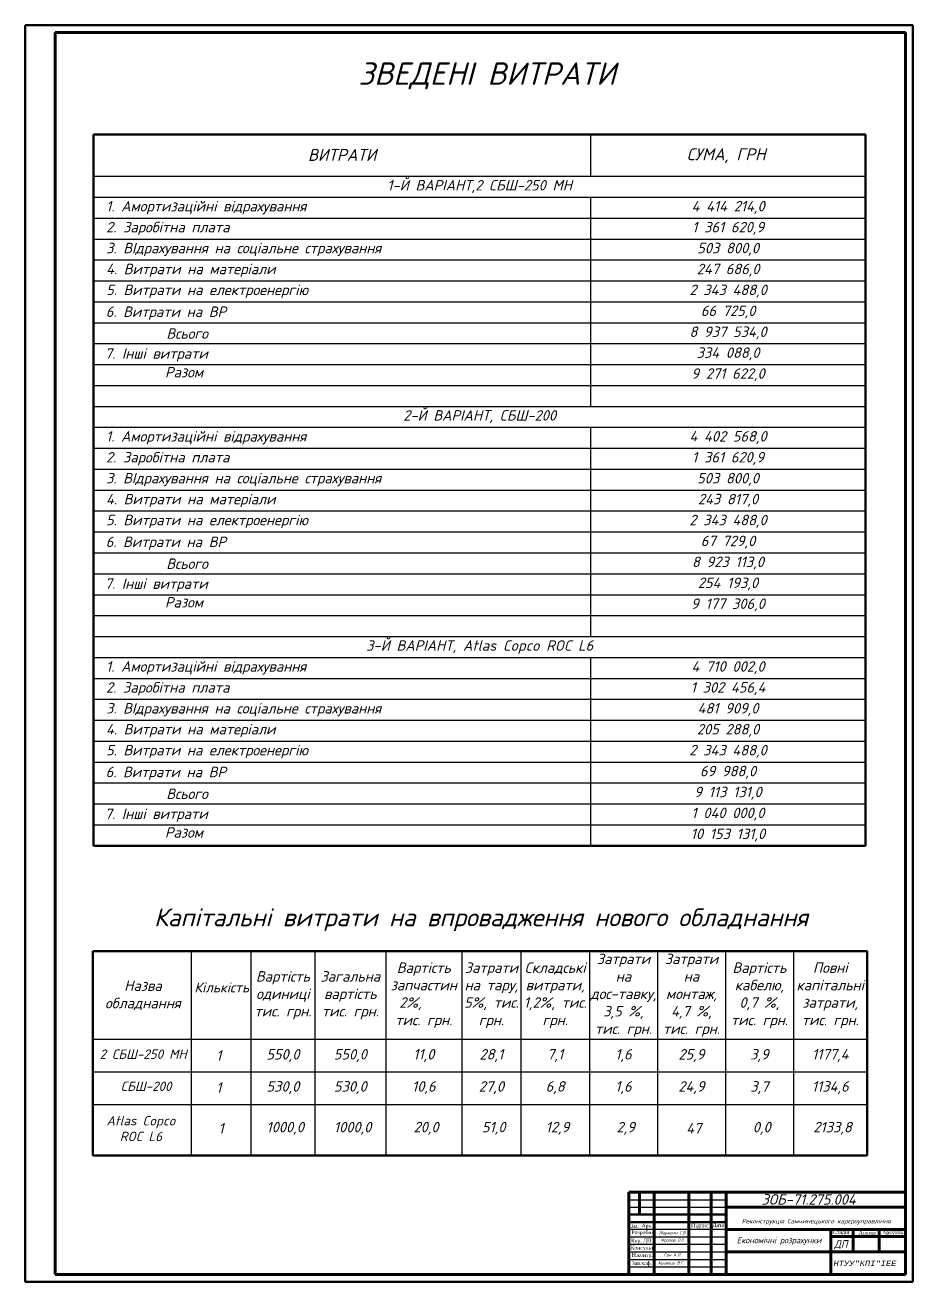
# Model space of a CAD drawing. Header units: millimetres. Extents: x 1555 to 5750, y -1109 to 1444.
# Drawn here: x 4121 to 4715, y -118 to 723 of the extents above; entities that cross this region are included whole.
import ezdxf

# ---------------------------------------------------------------- set-up
doc = ezdxf.new("R2010")
doc.units = ezdxf.units.MM

msp = doc.modelspace()

# ---------------------------------------------------------------- linework, layer by layer
at = {"color": 0}
for p, q in [((4120.9477, 723.0007), (4120.9477, -117.9993)), ((4714.9477, 723.0007), (4120.9477, 723.0007)), ((4714.9477, -117.9993), (4714.9477, 723.0007)), ((4120.9477, -117.9993), (4714.9477, -117.9993))]:
    msp.add_line(p, q, dxfattribs=at)
at = {"color": 1, "lineweight": 50}
for p, q in [((4120.9477, 723.0007), (4714.9477, 723.0007)), ((4120.9477, -117.9993), (4120.9477, 723.0007)), ((4714.9477, 723.0007), (4714.9477, -117.9993)), ((4714.9477, -117.9993), (4120.9477, -117.9993))]:
    msp.add_line(p, q, dxfattribs=at)
at = {"lineweight": 80}
for p, q in [((4140.9477, -112.9993), (4140.9477, 718.0007)), ((4140.9477, 718.0007), (4709.9477, 718.0007)), ((4709.9477, 718.0007), (4709.9477, -112.9993)), ((4524.9477, -57.9993), (4524.9477, -112.9993)), ((4709.9477, -57.9993), (4524.9477, -57.9993)), ((4531.9477, -72.9993), (4531.9477, -57.9993)), ((4541.9477, -57.9993), (4541.9477, -112.9993)), ((4564.9477, -57.9993), (4564.9477, -112.9993)), ((4579.9477, -57.9993), (4579.9477, -112.9993)), ((4589.9477, -57.9993), (4589.9477, -112.9993)), ((4589.4743, -68.0591), (4709.4743, -68.0591)), ((4589.9477, -82.9993), (4709.9477, -82.9993)), ((4660.0904, -82.7143), (4660.0904, -112.7143)), ((4675.0904, -82.7143), (4675.0904, -97.7143)), ((4692.4477, -82.9993), (4692.4477, -97.9993)), ((4710.0904, -87.7143), (4660.0904, -87.7143)), ((4589.9477, -97.9993), (4709.9477, -97.9993)), ((4709.9477, -112.9993), (4140.9477, -112.9993))]:
    msp.add_line(p, q, dxfattribs=at)
at = {"lineweight": 50}
for p, q in [((4166.7581, 649.8659), (4166.7581, 173.8659)), ((4166.7581, 649.8659), (4683.3322, 649.8659)), ((4683.2634, 173.8659), (4683.3322, 649.8659)), ((4166.7581, 173.8659), (4683.2715, 173.8659)), ((4524.9477, -72.9993), (4589.9477, -72.9993)), ((4589.9477, -77.9993), (4524.9477, -77.9993))]:
    msp.add_line(p, q, dxfattribs=at)
at = {"lineweight": 25}
for p, q in [((4499.3496, 649.8659), (4499.3496, 621.8659)), ((4499.3496, 649.8659), (4499.3496, 621.8659)), ((4166.7581, 621.8659), (4499.3496, 621.8659)), ((4166.8188, 621.8659), (4683.3322, 621.8659)), ((4499.3496, 621.8659), (4683.3322, 621.8659)), ((4166.8188, 607.8659), (4683.3322, 607.8659)), ((4499.3496, 607.8659), (4683.3322, 607.8659)), ((4499.3496, 607.8659), (4499.3496, 467.8659)), ((4499.3496, 607.8659), (4499.3496, 467.8659)), ((4166.8188, 593.8659), (4683.3322, 593.8659)), ((4166.8188, 579.8659), (4683.3322, 579.8659)), ((4498.5713, 579.8659), (4683.3322, 579.8659)), ((4166.8188, 565.8659), (4683.3322, 565.8659)), ((4499.3496, 565.8659), (4683.3322, 565.8659)), ((4166.7581, 551.8659), (4683.2715, 551.8659)), ((4499.3496, 551.8659), (4683.3322, 551.8659)), ((4166.7581, 537.8659), (4683.2715, 537.8659)), ((4499.3496, 537.8659), (4683.3322, 537.8659)), ((4166.7581, 523.8659), (4683.2715, 523.8659)), ((4499.3496, 523.8659), (4683.3322, 523.8659)), ((4166.7581, 509.8659), (4683.2715, 509.8659)), ((4499.3496, 509.8659), (4683.3322, 509.8659)), ((4166.7581, 495.8659), (4683.2715, 495.8659)), ((4499.3496, 495.8659), (4683.3322, 495.8659)), ((4166.7581, 481.8659), (4499.3496, 481.8659)), ((4166.7581, 481.8659), (4683.2715, 481.8659)), ((4499.3496, 481.8659), (4683.3322, 481.8659)), ((4166.7581, 467.8659), (4683.2715, 467.8659)), ((4166.7581, 453.8659), (4683.2715, 453.8659)), ((4499.3496, 453.8659), (4499.3496, 313.8659)), ((4166.7581, 439.8659), (4683.2715, 439.8659)), ((4166.7581, 425.8659), (4683.2715, 425.8659)), ((4166.7581, 411.8659), (4683.2715, 411.8659)), ((4166.7581, 397.8659), (4683.2715, 397.8659)), ((4166.7581, 383.8659), (4683.2715, 383.8659)), ((4166.7581, 369.8659), (4683.2715, 369.8659)), ((4166.7581, 355.8659), (4683.2715, 355.8659)), ((4166.7581, 341.8659), (4683.2715, 341.8659)), ((4166.7581, 327.8659), (4683.2715, 327.8659)), ((4166.7581, 313.8659), (4683.2715, 313.8659)), ((4166.7581, 299.8659), (4683.2715, 299.8659)), ((4499.3496, 299.8659), (4499.3496, 173.8659)), ((4166.7581, 285.8659), (4683.2715, 285.8659)), ((4166.7581, 271.8659), (4683.2715, 271.8659)), ((4166.7581, 257.8659), (4683.2715, 257.8659)), ((4166.7581, 243.8659), (4683.2715, 243.8659)), ((4166.7581, 229.8659), (4683.2715, 229.8659)), ((4166.7581, 215.8659), (4683.2715, 215.8659)), ((4166.7581, 201.8659), (4683.2715, 201.8659)), ((4166.7581, 187.8659), (4683.2715, 187.8659)), ((4232.1441, 103.2543), (4232.1441, -33.3557)), ((4271.9556, 103.2543), (4271.9556, 44.3781)), ((4314.863, 103.2543), (4314.863, 44.3781)), ((4362.1874, 103.2543), (4362.1874, -33.3557)), ((4413.177, 103.2543), (4413.177, -33.3557)), ((4452.6789, 103.2543), (4452.6789, -33.3557)), ((4498.5298, 103.2543), (4498.5298, -33.3557)), ((4544.0298, 103.2543), (4544.0298, -33.3557)), ((4589.5298, 103.2543), (4589.5298, -33.3557)), ((4635.0298, 103.2543), (4635.0298, -33.3557)), ((4166.3279, 44.3781), (4684.2898, 44.3781)), ((4271.9556, 44.3781), (4314.863, 44.3781)), ((4271.9556, 44.3781), (4271.9556, -33.3557)), ((4314.863, 44.3781), (4684.2898, 44.3781)), ((4314.863, 44.3781), (4314.863, -33.3557)), ((4166.328, 22.5657), (4684.2898, 22.5657)), ((4166.328, 0.7533), (4684.2898, 0.7533)), ((4524.9477, -67.9993), (4524.9477, -62.9993)), ((4524.9477, -112.9993), (4524.9477, -107.9993))]:
    msp.add_line(p, q, dxfattribs=at)
at = {"lineweight": 30}
for p, q in [((4524.9477, -62.9993), (4589.9477, -62.9993)), ((4524.9477, -67.9993), (4589.9477, -67.9993)), ((4524.9477, -72.9993), (4589.9477, -72.9993)), ((4589.9477, -82.9993), (4524.9477, -82.9993)), ((4589.9477, -87.9993), (4524.9477, -87.9993)), ((4589.9477, -92.9993), (4524.9477, -92.9993)), ((4524.9477, -97.9993), (4589.9477, -97.9993)), ((4524.9477, -102.9993), (4589.9477, -102.9993)), ((4524.9477, -107.9993), (4589.9477, -107.9993))]:
    msp.add_line(p, q, dxfattribs=at)
at = {"lineweight": 50}
msp.add_lwpolyline([(4166.3279, 103.2543), (4684.2898, 103.2543), (4684.2898, -33.3557), (4166.3279, -33.3557)], close=True, dxfattribs=at)

# ---------------------------------------------------------------- texts
at = {"color": 0, "lineweight": 20, "insert": (4343.9747, 698.0718), "char_height": 15, "width": 178.975172, "attachment_point": 1}
msp.add_mtext('{\\fISOCPEUR|b0|i1|c204|p34;ЗВЕДЕНІ ВИТРАТИ}', dxfattribs=at)
at = {"lineweight": 80}
for s, insert, char_height, width, attachment_point in [('{\\fISOCPEUR|b0|i1|c204|p34;ВИТРАТИ}', (4333.0615, 640.1515), 8, 332.576182, 2), ('{\\fISOCPEUR|b0|i1|c204|p34;СУМА, ГРН}', (4590.0368, 640.5626), 8, 184.016718, 2), ('{\\fISOCPEUR|b0|i1|c204|p34;1-Й ВАРІАНТ,2 СБШ-250 МН}', (4425.0755, 619.3463), 7, 516.513437, 2), ('{\\fISOCPEUR|b0|i1|c204|p34;1. Амортизаційні відрахування}', (4175.124, 605.3274), 7, 469.72282, 1), ('{\\fISOCPEUR|b0|i1|c0|p34;4 414 214,0}', (4591.3377, 605.3274), 7, 183.976208, 2), ('{\\fISOCPEUR|b0|i1|c204|p34;2. Заробітна плата}', (4175.124, 591.3274), 7, 469.72282, 1), ('{\\fISOCPEUR|b0|i1|c0|p34;1 361 620,9}', (4591.3296, 591.3274), 7, 183.976208, 2), ('{\\fISOCPEUR|b0|i1|c204|p34;3. ВІдрахування на соціальне страхування}', (4175.124, 577.3274), 7, 469.72282, 1), ('{\\fISOCPEUR|b0|i1|c0|p34;503 800,0}', (4591.3296, 577.3274), 7, 183.976208, 2), ('{\\fISOCPEUR|b0|i1|c204|p34;4. Витрати на матеріали}', (4175.124, 563.3274), 7, 469.72282, 1), ('{\\fISOCPEUR|b0|i1|c0|p34;247 686,0}', (4591.3377, 563.3274), 7, 183.976208, 2), ('{\\fISOCPEUR|b0|i1|c204|p34;5. Витрати на електроенергію}', (4175.124, 549.3274), 7, 469.72282, 1), ('{\\fISOCPEUR|b0|i1|c0|p34;2 343 488,0}', (4591.3296, 549.3274), 7, 183.976208, 2), ('{\\fISOCPEUR|b0|i1|c0|p34;66 725,0}', (4591.3296, 535.3274), 7, 183.976208, 2), ('{\\fISOCPEUR|b0|i1|c204|p34;         Всього}', (4175.3218, 520.0945), 7, 486.234285, 1), ('{\\fISOCPEUR|b0|i1|c0|p34;8 937 534,0}', (4591.2689, 521.3274), 7, 183.976208, 2), ('{\\fISOCPEUR|b0|i1|c0|p34;7\\fISOCPEUR|b0|i1|c204|p34;. Інші витрати}', (4174.2628, 506.7473), 7, 469.298678, 1), ('{\\fISOCPEUR|b0|i1|c0|p34;334 088,0}', (4591.277, 507.3274), 7, 183.976208, 2), ('{\\fISOCPEUR|b0|i1|c204|p34;         Разом}', (4174.4031, 494.2666), 7, 473.047632, 1), ('{\\fISOCPEUR|b0|i1|c0|p34;9 271 622,0}', (4591.2689, 493.3274), 7, 183.976208, 2), ('{\\fISOCPEUR|b0|i1|c0|p34;2\\fISOCPEUR|b0|i1|c204|p34;-Й ВАРІАНТ,\\fISOCPEUR|b0|i1|c0|p34; \\fISOCPEUR|b0|i1|c204|p34;СБШ-2\\fISOCPEUR|b0|i1|c0|p34;0\\fISOCPEUR|b0|i1|c204|p34;0}', (4425.0755, 465.3463), 7, 516.513437, 2), ('{\\fISOCPEUR|b0|i1|c204|p34;1. Амортизаційні відрахування}', (4175.0633, 451.3274), 7, 469.72282, 1), ('{\\fISOCPEUR|b0|i1|c0|p34;4 402 568,0}', (4591.277, 451.3274), 7, 183.976208, 2), ('{\\fISOCPEUR|b0|i1|c204|p34;2. Заробітна плата}', (4175.0633, 437.3274), 7, 469.72282, 1), ('{\\fISOCPEUR|b0|i1|c0|p34;1 361 620,9}', (4591.2689, 437.3274), 7, 183.976208, 2), ('{\\fISOCPEUR|b0|i1|c204|p34;3. ВІдрахування на соціальне страхування}', (4175.0633, 423.3274), 7, 469.72282, 1), ('{\\fISOCPEUR|b0|i1|c0|p34;503 800,0}', (4591.2689, 423.3274), 7, 183.976208, 2), ('{\\fISOCPEUR|b0|i1|c204|p34;4. Витрати на матеріали}', (4175.0633, 409.3274), 7, 469.72282, 1), ('{\\fISOCPEUR|b0|i1|c0|p34;243 817,0}', (4591.277, 409.3274), 7, 183.976208, 2), ('{\\fISOCPEUR|b0|i1|c204|p34;5. Витрати на електроенергію}', (4175.0633, 395.3274), 7, 469.72282, 1), ('{\\fISOCPEUR|b0|i1|c0|p34;2 343 488,0}', (4591.2689, 395.3274), 7, 183.976208, 2), ('{\\fISOCPEUR|b0|i1|c0|p34;67 729,0}', (4591.2689, 381.3274), 7, 183.976208, 2), ('{\\fISOCPEUR|b0|i1|c204|p34;         Всього}', (4175.2611, 366.0945), 7, 486.234285, 1), ('{\\fISOCPEUR|b0|i1|c0|p34;8 923 113,0}', (4591.2082, 367.3274), 7, 183.976208, 2), ('{\\fISOCPEUR|b0|i1|c0|p34;254 193,0}', (4591.2163, 353.3274), 7, 183.976208, 2), ('{\\fISOCPEUR|b0|i1|c0|p34;7\\fISOCPEUR|b0|i1|c204|p34;. Інші витрати}', (4174.2021, 352.7473), 7, 469.298678, 1), ('{\\fISOCPEUR|b0|i1|c204|p34;         Разом}', (4174.3424, 340.2666), 7, 473.047632, 1), ('{\\fISOCPEUR|b0|i1|c0|p34;9 177 306,0}', (4591.2082, 339.3274), 7, 183.976208, 2), ('{\\fISOCPEUR|b0|i1|c204|p34;1. Амортизаційні відрахування}', (4175.0633, 297.3274), 7, 469.72282, 1), ('{\\fISOCPEUR|b0|i1|c0|p34;4 710 002,0}', (4591.277, 297.3274), 7, 183.976208, 2), ('{\\fISOCPEUR|b0|i1|c204|p34;2. Заробітна плата}', (4175.0633, 283.3274), 7, 469.72282, 1), ('{\\fISOCPEUR|b0|i1|c0|p34;1 302 456,4}', (4591.2689, 283.3274), 7, 183.976208, 2), ('{\\fISOCPEUR|b0|i1|c204|p34;3. ВІдрахування на соціальне страхування}', (4175.0633, 269.3274), 7, 469.72282, 1), ('{\\fISOCPEUR|b0|i1|c0|p34;481 909,0}', (4591.2689, 269.3274), 7, 183.976208, 2), ('{\\fISOCPEUR|b0|i1|c204|p34;4. Витрати на матеріали}', (4175.0633, 255.3274), 7, 469.72282, 1), ('{\\fISOCPEUR|b0|i1|c0|p34;205 288,0}', (4591.277, 255.3274), 7, 183.976208, 2), ('{\\fISOCPEUR|b0|i1|c204|p34;5. Витрати на електроенергію}', (4175.0633, 241.3274), 7, 469.72282, 1), ('{\\fISOCPEUR|b0|i1|c0|p34;2 343 488,0}', (4591.2689, 241.3274), 7, 183.976208, 2), ('{\\fISOCPEUR|b0|i1|c0|p34;69 988,0}', (4591.2689, 227.3274), 7, 183.976208, 2), ('{\\fISOCPEUR|b0|i1|c204|p34;         Всього}', (4175.2611, 212.0945), 7, 486.234285, 1), ('{\\fISOCPEUR|b0|i1|c0|p34;9 113 131,0}', (4591.2082, 213.3274), 7, 183.976208, 2), ('{\\fISOCPEUR|b0|i1|c0|p34;7\\fISOCPEUR|b0|i1|c204|p34;. Інші витрати}', (4174.2021, 198.7473), 7, 469.298678, 1), ('{\\fISOCPEUR|b0|i1|c0|p34;1 040 000,0}', (4591.2163, 199.3274), 7, 183.976208, 2), ('{\\fISOCPEUR|b0|i1|c204|p34;         Разом}', (4174.3424, 186.2666), 7, 473.047632, 1), ('{\\fISOCPEUR|b0|i1|c0|p34;10 153 131,0}', (4591.2082, 185.3274), 7, 183.976208, 2)]:
    msp.add_mtext(s, dxfattribs=dict(at, insert=insert, char_height=char_height, width=width, attachment_point=attachment_point))
at = {"lineweight": 20, "attachment_point": 1}
for s, insert, char_height, width in [('{\\fISOCPEUR|b0|i1|c0|p34;6. \\fISOCPEUR|b0|i1|c204|p34;Витрати на ВР}', (4174.9088, 534.725), 7, 125.317943), ('{\\fISOCPEUR|b0|i1|c0|p34;6. \\fISOCPEUR|b0|i1|c204|p34;Витрати на ВР}', (4174.8481, 380.725), 7, 125.317943), ('{\\fISOCPEUR|b0|i1|c0|p34;6. \\fISOCPEUR|b0|i1|c204|p34;Витрати на ВР}', (4174.8481, 226.725), 7, 125.317943), ('{\\fISOCPEUR|b0|i1|c204|p34;Капітальні витрати на впровадження нового обладнання\\fISOCPEUR|b0|i1|c0|p34;}', (4207.212, 131.9597), 12, 465.897329), ('{\\fTimes New Roman|b0|i0|c204|p18;Зм.}', (4526.19, -79.4246), 2.5, 16.045455), ('{\\fTimes New Roman|b0|i0|c204|p18;Розробив}', (4526.6516, -83.5781), 2.5, 16.045455), ('{\\fTimes New Roman|b0|i0|c204|p18;Арк.}', (4533.4326, -79.0973), 2.5, 16.045455), ('{\\fTimes New Roman|b0|i0|c204|p18;Підпис}', (4566.6161, -79.001), 2.5, 16.045455), ('{\\fTimes New Roman|b0|i0|c204|p18;Дата}', (4580.951, -78.7169), 2.5, 16.045455), ('\\pi10.515;{\\fISOCPEUR|b0|i1|c204|p34;Реконструкція Самчинецького карєроуправління}', (4589.9477, -75.8343), 3, 120), ('{\\fTimes New Roman|b0|i0|c204|p18;Стадія}', (4661.5877, -83.4672), 2.5, 16.045455), ('{\\fTimes New Roman|b0|i0|c204|p18;Аркуш}', (4678.7442, -83.8135), 2.5, 14.281042), ('{\\fTimes New Roman|b0|i0|c204|p18;Аркушів}', (4694.4392, -83.7523), 2.5, 16.045455), ('{\\fTimes New Roman|b0|i0|c204|p18;Кер. ДП}', (4526.4329, -89.1519), 2.5, 16.045455), ('{\\fISOCPEUR|b0|i1|c204|p34;ДП}', (4662.3382, -90.098), 5, 16.045455), ('{\\fTimes New Roman|b0|i0|c204|p18;Консульт}', (4526.0601, -93.8583), 2.5, 16.045455), ('{\\fTimes New Roman|b0|i0|c204|p18;Н.контр.}', (4526.8704, -98.7693), 2.5, 16.045455), ('{\\fTimes New Roman|b0|i0|c204|p18;Зав.каф\\fTimes New Roman|b0|i1|c204|p18;.}', (4526.9797, -104.2337), 2.5, 16.045455)]:
    msp.add_mtext(s, dxfattribs=dict(at, insert=insert, char_height=char_height, width=width))
at = {"lineweight": 25, "insert": (4425.0755, 311.3463), "char_height": 7, "width": 516.513437, "attachment_point": 2}
msp.add_mtext('{\\fISOCPEUR|b0|i1|c0|p34;3\\fISOCPEUR|b0|i1|c204|p34;-Й ВАРІАНТ,\\fISOCPEUR|b0|i1|c0|p34; \\fISOCPEUR|b0|i1|c204|p34;Atlas Copco ROC L6}', dxfattribs=at)
at = {"lineweight": 50, "char_height": 7, "attachment_point": 5}
for s, insert, width in [('{\\fISOCPEUR|b0|i1|c204|p34;Затрати на дос\\fISOCPEUR|b0|i1|c0|p34;-\\fISOCPEUR|b0|i1|c204|p34;тавку\\fISOCPEUR|b0|i1|c0|p34;,\\fISOCPEUR|b0|i1|c204|p34; 3,5 %, тис. грн.}', (4521.2798, 73.8162), 42.5), ('{\\fISOCPEUR|b0|i1|c204|p34;Затрати на монтаж\\fISOCPEUR|b0|i1|c0|p34;,\\fISOCPEUR|b0|i1|c204|p34; 4,7 %, тис. грн.\\fISOCPEUR|b0|i1|c0|p34;}', (4566.7798, 73.8162), 42.5), ('{\\fISOCPEUR|b0|i1|c204|p34;Вартість запчастин 2%, \\fISOCPEUR|b0|i1|c0|p34;    \\fISOCPEUR|b0|i1|c204|p34;тис. грн. }', (4387.6822, 73.8162), 47.989634), ('{\\fISOCPEUR|b0|i1|c204|p34;Затрати на тару\\fISOCPEUR|b0|i1|c0|p34;, \\fISOCPEUR|b0|i1|c204|p34;5%,\\fISOCPEUR|b0|i1|c0|p34; \\fISOCPEUR|b0|i1|c204|p34;тис. грн. \\fISOCPEUR|b0|i1|c0|p34;}', (4432.9279, 73.8162), 36.50185), ('{\\fISOCPEUR|b0|i1|c204|p34;Складські витрати\\fISOCPEUR|b0|i1|c0|p34;,\\fISOCPEUR|b0|i1|c204|p34; 1,2%, тис. грн.\\fISOCPEUR|b0|i1|c0|p34;}', (4475.6043, 73.8162), 42.850977), ('{\\fISOCPEUR|b0|i1|c204|p34;Вартість кабелю\\fISOCPEUR|b0|i1|c0|p34;,\\fISOCPEUR|b0|i1|c204|p34; 0,7 %, тис. грн.\\fISOCPEUR|b0|i1|c0|p34;}', (4612.2798, 73.8162), 42.5), ('{\\fISOCPEUR|b0|i1|c204|p34;Повні капітальні затрати, тис. грн. \\fISOCPEUR|b0|i1|c0|p34;}', (4659.6598, 73.8162), 46.259952), ('{\\fISOCPEUR|b0|i1|c204|p34;Вартість\\fISOCPEUR|b0|i1|c0|p34; \\fISOCPEUR|b0|i1|c204|p34;одиниці тис. грн.\\fISOCPEUR|b0|i1|c0|p34;  }', (4293.4093, 73.8162), 39.907398), ('{\\fISOCPEUR|b0|i1|c204|p34;Загальна вартість тис. грн.}', (4338.5252, 73.8162), 44.324331), ('{\\fISOCPEUR|b0|i1|c204|p34;Назва обладнання\\fISOCPEUR|b0|i1|c0|p34;}', (4199.752, 73.8162), 55.592572), ('{\\fTahoma|b0|i0|c204|p34;  \\fISOCPEUR|b0|i1|c204|p34;\\H0.9571x;Кількість\\Ftxt.shx|c0;}', (4252.4719, 78.9976), 38.107227), ('{\\fISOCPEUR|b0|i1|c0|p34;1}', (4250.5019, 33.4719), 39.907394), ('{\\fISOCPEUR|b0|i1|c0|p34;550,0}', (4293.4093, 33.4719), 39.907398), ('{\\fISOCPEUR|b0|i1|c0|p34;550,0}', (4338.5252, 33.4719), 39.907398), ('{\\fISOCPEUR|b0|i1|c0|p34;11,0}', (4387.6822, 33.4719), 47.989634), ('{\\fISOCPEUR|b0|i1|c0|p34;28,1}', (4432.9279, 33.4719), 36.50185), ('{\\fISOCPEUR|b0|i1|c0|p34;7,1}', (4475.6043, 33.4719), 42.850977), ('{\\fISOCPEUR|b0|i1|c0|p34;1,6}', (4521.2798, 33.4719), 42.5), ('{\\fISOCPEUR|b0|i1|c0|p34;25,9}', (4566.7798, 33.4719), 42.5), ('{\\fISOCPEUR|b0|i1|c0|p34;3,9}', (4612.2798, 33.4719), 42.5), ('{\\fISOCPEUR|b0|i1|c0|p34;1177,4}', (4659.6598, 33.4719), 46.259952), ('{\\fISOCPEUR|b0|i1|c0|p34;1}', (4250.5019, 11.9855), 39.907394), ('{\\fISOCPEUR|b0|i1|c0|p34;530,0}', (4293.4093, 11.9855), 39.907398), ('{\\fISOCPEUR|b0|i1|c0|p34;530,0}', (4338.5252, 11.9855), 39.907398), ('{\\fISOCPEUR|b0|i1|c0|p34;1\\fISOCPEUR|b0|i1|c204|p34;0,6}', (4387.6822, 11.9855), 47.989634), ('{\\fISOCPEUR|b0|i1|c0|p34;2\\fISOCPEUR|b0|i1|c204|p34;7,0}', (4432.9279, 11.9855), 36.50185), ('{\\fISOCPEUR|b0|i1|c204|p34;6,8}', (4475.6043, 11.9855), 42.850977), ('{\\fISOCPEUR|b0|i1|c0|p34;1,6}', (4521.2798, 11.9855), 42.5), ('{\\fISOCPEUR|b0|i1|c0|p34;2\\fISOCPEUR|b0|i1|c204|p34;4\\fISOCPEUR|b0|i1|c0|p34;,9}', (4566.7798, 11.9855), 42.5), ('{\\fISOCPEUR|b0|i1|c0|p34;3,\\fISOCPEUR|b0|i1|c204|p34;7}', (4612.2798, 11.9855), 42.5), ('{\\fISOCPEUR|b0|i1|c0|p34;11\\fISOCPEUR|b0|i1|c204|p34;34,6}', (4659.6598, 11.9855), 46.259952), ('{\\fISOCPEUR|b0|i1|c0|p34;1}', (4252.0444, -15.2523), 39.907394), ('{\\fISOCPEUR|b0|i1|c204|p34;1000,0}', (4294.9518, -15.2523), 39.907398), ('{\\fISOCPEUR|b0|i1|c204|p34;1000,0}', (4340.0677, -15.2523), 39.907398), ('{\\fISOCPEUR|b0|i1|c204|p34;20,0}', (4389.2246, -15.2523), 47.989634), ('{\\fISOCPEUR|b0|i1|c204|p34;51,0}', (4434.4704, -15.2523), 36.50185), ('{\\fISOCPEUR|b0|i1|c204|p34;12,9}', (4477.1468, -15.2523), 42.850977), ('{\\fISOCPEUR|b0|i1|c204|p34;2,9}', (4522.8223, -15.2523), 42.5), ('{\\fISOCPEUR|b0|i1|c204|p34;47}', (4568.3223, -15.2523), 42.5), ('{\\fISOCPEUR|b0|i1|c204|p34;0,0}', (4613.8223, -15.2523), 42.5), ('{\\fISOCPEUR|b0|i1|c204|p34;2133,8}', (4661.2023, -15.2523), 46.259952)]:
    msp.add_mtext(s, dxfattribs=dict(at, insert=insert, width=width))
at = {"char_height": 6.3, "attachment_point": 2}
for s, insert, width in [('{\\fISOCPEUR|b0|i1|c204|p34;2 СБШ-250 МН}', (4199.9207, 37.519), 103.466656), ('{\\fISOCPEUR|b0|i1|c204|p34; СБШ-2\\fISOCPEUR|b0|i1|c0|p34;0\\fISOCPEUR|b0|i1|c204|p34;0 }', (4199.9207, 16.0326), 103.466656), ('{\\fISOCPEUR|b0|i1|c204|p34;Atlas Copco \\PROC L6}', (4198.418, -7.0163), 140.085211)]:
    msp.add_mtext(s, dxfattribs=dict(at, insert=insert, width=width))
at = {"color": 0, "lineweight": 30}
for s, insert, char_height, width, attachment_point in [('{\\fISOCPEUR|b0|i1|c204|p34;\\H1.1667x;\\C256;ЗОБ-\\fISOCPEUR|b0|i1|c0|p34;7\\fISOCPEUR|b0|i1|c204|p34;1.\\fISOCPEUR|b0|i1|c0|p34;275\\fISOCPEUR|b0|i1|c204|p34;.\\fISOCPEUR|b0|i1|c0|p34;0\\fISOCPEUR|b0|i1|c204|p34;04}', (4645.2089, -59.3159), 6, 57.974266, 2), ('{\\fISOCPEUR|b0|i1|c204|p34;\\C256;Ліщишин С.В.}', (4554.2129, -84.1246), 2, 23, 2), ('\\pi2;{\\fISOCPEUR|b0|i1|c204|p34;\\C256;Фролов О.О.}', (4553.2286, -89.0426), 2, 23, 2), ('{\\fISOCPEUR|b0|i1|c204|p34;Економічні розрахунки}', (4625.4227, -88.1679), 4, 70, 2), ('\\pi2;{\\fISOCPEUR|b0|i1|c204|p34;\\C256;Ган А.Л.}', (4553.1192, -98.9879), 2, 23, 2), ('\\pi2;{\\fISOCPEUR|b0|i1|c204|p34;\\C256;Кравець В.Г.}', (4552.2442, -104.2337), 2, 23, 2), ('{\\fISOCTEUR|b0|i1|c204|p49;НТУУ"КПІ"ІЕЕ}', (4661.8165, -103.8522), 3.5, 46.664098, 1)]:
    msp.add_mtext(s, dxfattribs=dict(at, insert=insert, char_height=char_height, width=width, attachment_point=attachment_point))

doc.saveas('drawing.dxf')
